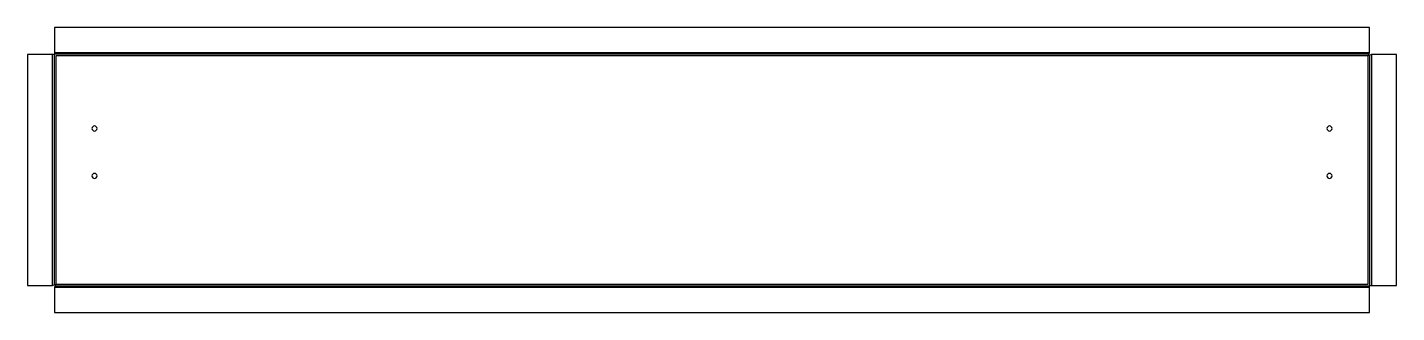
# Model space of a CAD drawing. Header units: millimetres. Extents: x -18 to 905, y 0 to 193.
import ezdxf

# ---------------------------------------------------------------- set-up
doc = ezdxf.new("R2010")
doc.units = ezdxf.units.MM

msp = doc.modelspace()

# ---------------------------------------------------------------- linework, layer by layer
at = {"layer": 'BEND'}
for p, q in [((-0.2, 174.19), (-0.2, 18.8)), ((886.39, 174.39), (0, 174.39)), ((887.06, 18.33), (887.06, 173.73)), ((0.46, 18.13), (886.86, 18.13))]:
    msp.add_line(p, q, dxfattribs=at)
at = {"layer": 'BEND_EXTENT'}
for p, q in [((0, 175.52), (886.86, 175.52)), ((-1.33, 18.33), (-1.33, 174.19)), ((888.19, 174.19), (888.19, 18.33)), ((886.86, 17), (0, 17))]:
    msp.add_line(p, q, dxfattribs=at)
msp.add_lwpolyline([(0.93, 173.26), (0.93, 19.26), (885.93, 19.26), (885.93, 173.26)], close=True, dxfattribs=at)
at = {"layer": 'INTERIOR_PROFILES', "extrusion": (0, 0, -1)}
for centre in [(-26.93, 124.26), (-859.93, 124.26), (-26.93, 92.26), (-859.93, 92.26)]:
    msp.add_circle(centre, 1.7, dxfattribs=at)
at = {"layer": 'OUTER_PROFILES'}
msp.add_lwpolyline([(886.86, 192.52), (0, 192.52), (0, 174.19), (-18.33, 174.19), (-18.33, 18.33), (-1.33, 18.33), (0.93, 19.26), (0, 17), (0, 0), (886.86, 0), (886.86, 18.33), (905.19, 18.33), (905.19, 174.19), (888.19, 174.19), (885.93, 173.26), (886.86, 175.52)], close=True, dxfattribs=at)

doc.saveas('drawing.dxf')
